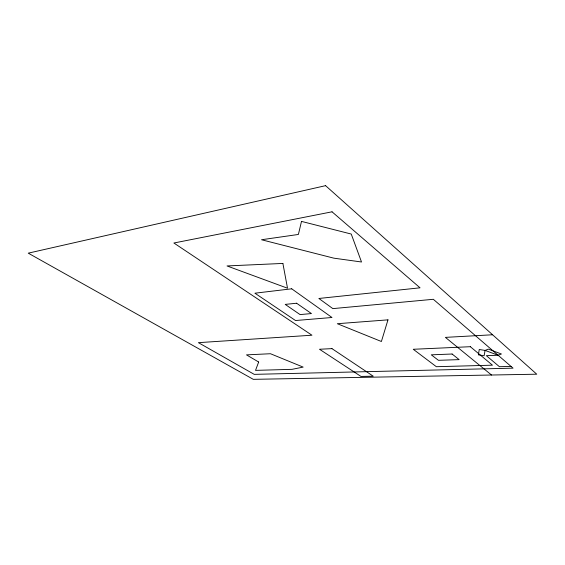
<?xml version="1.0" encoding="UTF-8"?>
<svg xmlns="http://www.w3.org/2000/svg" width="565" height="565" viewBox="0 0 565 565"><rect width="100%" height="100%" fill="white"/><g stroke="black" fill="none" stroke-linecap="round" stroke-linejoin="round"><path stroke-width="0.85" d="M498.104 355.251L501.423 353.994L488.337 349.114L485.081 350.413L479.261 349.495L478.393 354.848L484.113 355.759L485.081 350.413L498.104 355.251L486.366 355.675L499.439 366.713L511.028 366.417M492.588 334.77L445.411 337.376L491.529 375.026M301.498 221.402L298.391 234.454L261.503 239.744L333.851 258.163L361.515 261.998L351.253 234.051L301.498 221.402M387.978 319.854L381.396 341.5L337.326 323.71L387.978 319.854M258.664 362.017L255.528 370.379L292.034 369.333L303.158 367.102L270.473 353.732L246.488 354.869L258.664 362.017M325.581 185.659L28.25 253.162L253.29 379.341L536.75 374.2L325.581 185.659M332.036 211.811L173.886 243.007L311.951 335.214L198.407 342.658L254.236 374.362L513.055 368.154L433.327 299.295L332.849 308.617L318.865 298.468L420.035 287.818L332.036 211.811M291.71 288.807L254.907 293.2L295.523 320.532L331.98 317.495L291.71 288.807M296.618 303.228L285.212 304.401L300.072 314.585L311.442 313.568L296.618 303.228M331.966 348.633L319.493 349.255L360.964 376.424L373.232 376.191L331.966 348.633M282.888 263.431L227.01 265.946L287.514 288.214L282.888 263.431M470.348 346.705L413.262 349.276L436.357 366.706L492.447 365.181L470.348 346.705M452.106 354.015L431.293 354.827L438.44 360.315L459.147 359.63L452.106 354.015"/></g></svg>
